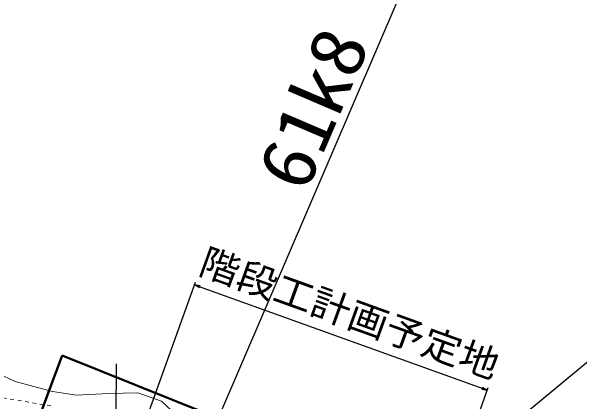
# Model space of a CAD drawing. Units: millimetres, scale not verified. Extents: x 0 to 478532, y 0 to 420999.
# Drawn here: x 191054 to 266954, y 188319 to 240476 of the extents above; entities that cross this region are included whole.
import ezdxf
from ezdxf.enums import TextEntityAlignment as Align

# ---------------------------------------------------------------- set-up
doc = ezdxf.new("R2010")
doc.units = ezdxf.units.MM
doc.header["$LTSCALE"] = 500
doc.linetypes.add('USER1', pattern=[2, 1, -1])
for name, color, linetype, lineweight in [('BGD', 7, 'Continuous', 13), ('BMK-1', 171, 'Continuous', 25), ('単点測量範囲', 1, 'Continuous', 50)]:
    doc.layers.add(name, color=color, linetype=linetype, lineweight=lineweight)
doc.styles.add('ＭＳ ゴシック', font='')
doc.styles.get('ＭＳ ゴシック').set_extended_font_data('MS Gothic')

# ---------------------------------------------------------------- blocks, each defined once
blk = doc.blocks.new('open_arrow')
at = {"color": 0, "linetype": 'Continuous', "lineweight": -2}
blk.add_lwpolyline([(7.5, 1.25), (0, 0), (7.5, -1.25)], dxfattribs=at)

msp = doc.modelspace()

# ---------------------------------------------------------------- linework, layer by layer
at = {"layer": 'BGD'}
for p, q in [((185167.6, 193931.3), (191571.6, 191025.5)), ((191571.6, 191025.5), (196547.3, 189690.6)), ((196547.3, 189690.6), (199735.7, 189200.8)), ((199735.7, 189200.8), (204031.3, 189415.6)), ((204031.3, 189415.6), (207949.5, 189505.3)), ((207949.5, 189505.3), (211091.7, 188362)), ((211091.7, 188362), (215516.5, 184315.2))]:
    msp.add_line(p, q, dxfattribs=at)
at = {"layer": 'BGD', "linetype": 'USER1'}
msp.add_line((196336.3, 187750.8), (189598.3, 188887), dxfattribs=at)
at = {"layer": 'BMK-1'}
for p, q in [((293893.2, 361411.2), (183450.8, 104030.1)), ((206008.1, 177511.6), (215660.1, 204293.3)), ((215532.9, 203940.5), (254626, 189851.5)), ((205058.1, 193381.4), (204116.6, 94398.5)), ((245101.2, 163422.7), (254753.2, 190204.3))]:
    msp.add_line(p, q, dxfattribs=at)
msp.add_lwpolyline([(224720.5, 157796.8), (283428.9, 206421), (306128.9, 206421)], dxfattribs=at)
at = {"layer": '単点測量範囲'}
msp.add_lwpolyline([(197857.6, 194487.5), (261763.1, 168784.1), (249379.8, 135300.7), (184733.6, 159360.3)], close=True, dxfattribs=at)

# ---------------------------------------------------------------- block references
at = {"layer": 'BMK-1', "xscale": 100, "yscale": 100}
for p, rotation in [((215532.9, 203940.5), 340.2), ((254626, 189851.5), 160.2)]:
    msp.add_blockref('open_arrow', p, dxfattribs=dict(at, rotation=rotation))

# ---------------------------------------------------------------- texts
at = {"layer": 'BMK-1', "style": 'ＭＳ ゴシック', "width": 1.1}
msp.add_text('61k8', height=7331, rotation=66.8, dxfattribs=at).set_placement((232381.9, 215105.9), align=Align.BOTTOM_LEFT)
at = {"layer": 'BMK-1', "style": 'ＭＳ ゴシック', "width": 1.05}
msp.add_text('階段工計画予定地', height=3666, rotation=340.181, dxfattribs=at).set_placement((235249, 197366.4), align=Align.BOTTOM_CENTER)

doc.saveas('drawing.dxf')
